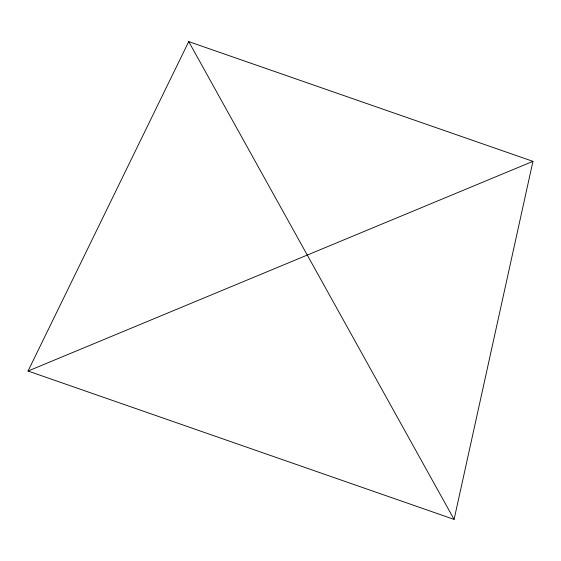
<?xml version="1.0" encoding="UTF-8"?>
<svg xmlns="http://www.w3.org/2000/svg" width="561" height="561" viewBox="0 0 561 561"><rect width="100%" height="100%" fill="white"/><g stroke="black" fill="none" stroke-linecap="round" stroke-linejoin="round"><path stroke-width="0.84" d="M454.094 519.395L532.95 161.351L188.72 41.605L28.05 371.031L454.094 519.395L188.72 41.605M28.05 371.031L532.95 161.351"/></g></svg>
